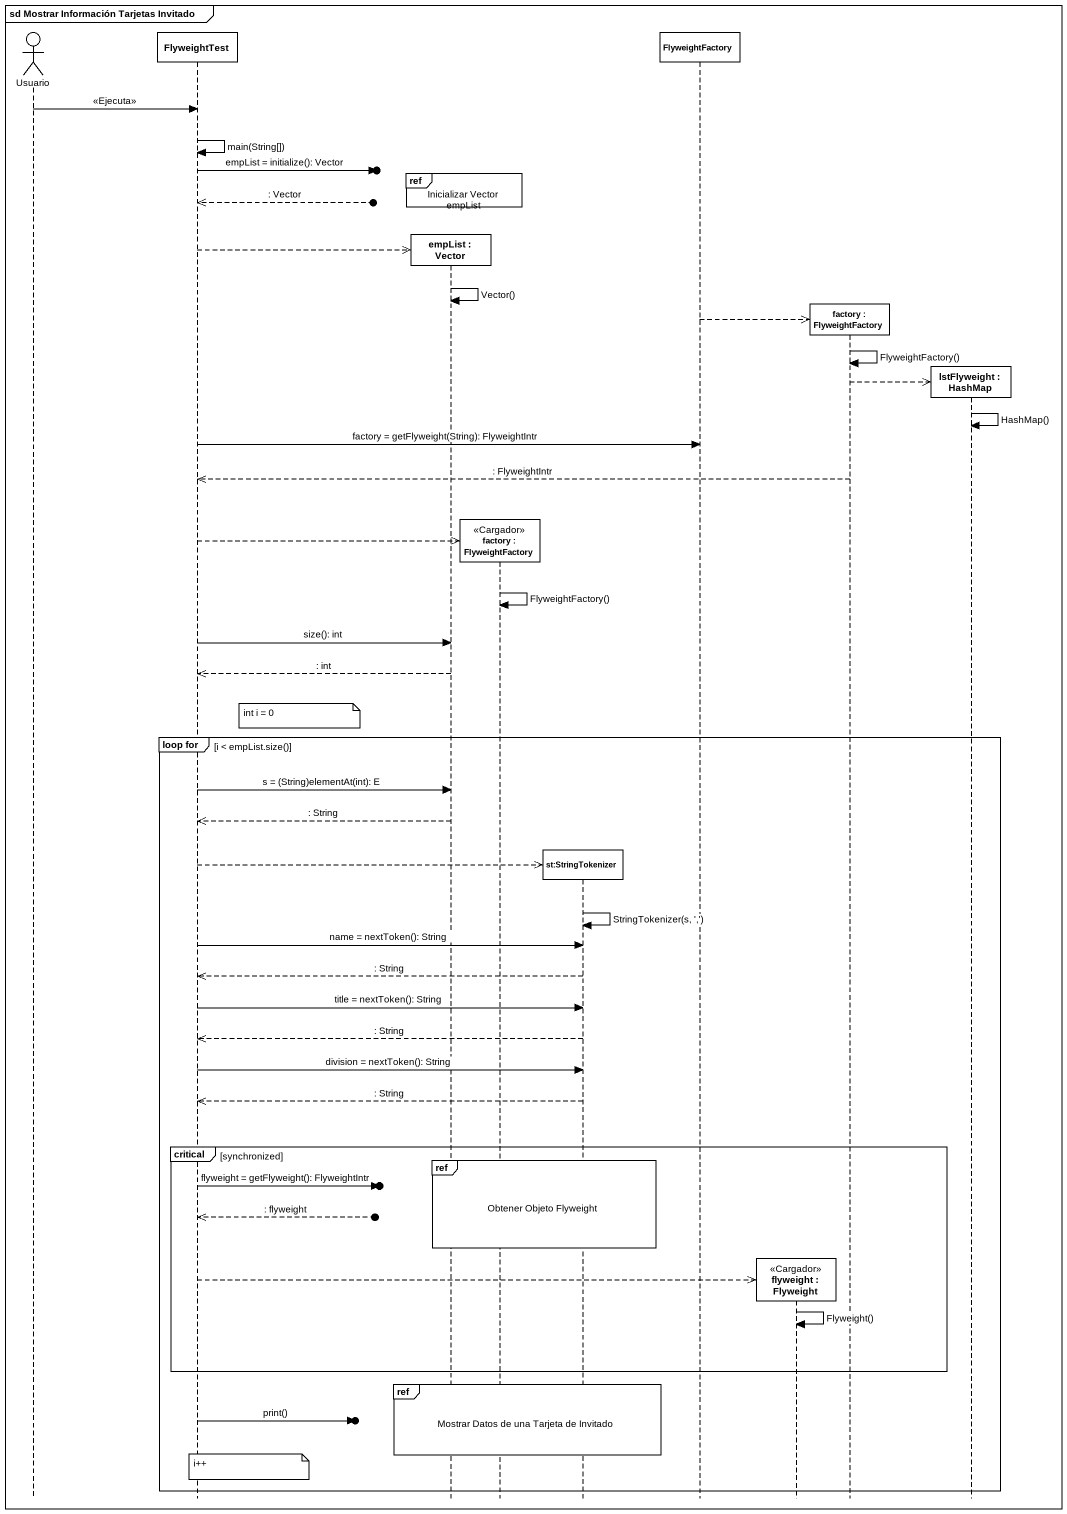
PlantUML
@startuml
mainframe sd Mostrar Información Tarjetas Invitado
hide footbox
actor Usuario
participant FlyweightTest
participant "empList : Vector" as empList
participant "factory : FlyweightFactory" as factory <<Cargador>>
participant "st:StringTokenizer" as st_StringTokenizer
participant FlyweightFactory
participant "flyweight : Flyweight" as flyweight <<Cargador>>
participant "factory : FlyweightFactory" as factory_2
participant "lstFlyweight : HashMap" as lstFlyweight

Usuario -> FlyweightTest : <<Ejecuta>>
FlyweightTest -> FlyweightTest : main(String[])
FlyweightTest ->o] : empList = initialize(): Vector
ref over empList, factory : Inicializar Vector empList
FlyweightTest <<--o] : : Vector
FlyweightTest -->> empList **
empList -> empList : Vector()
FlyweightFactory -->> factory_2 **
factory_2 -> factory_2 : FlyweightFactory()
factory_2 -->> lstFlyweight **
lstFlyweight -> lstFlyweight : HashMap()
FlyweightTest -> FlyweightFactory : factory = getFlyweight(String): FlyweightIntr
factory_2 -->> FlyweightTest : : FlyweightIntr
FlyweightTest -->> factory **
factory -> factory : FlyweightFactory()
FlyweightTest -> empList : size(): int
empList -->> FlyweightTest : : int
note right of FlyweightTest : int i = 0
group loop for [i < empList.size()]
  FlyweightTest -> empList : s = (String)elementAt(int): E
  empList -->> FlyweightTest : : String
  FlyweightTest -->> st_StringTokenizer **
  st_StringTokenizer -> st_StringTokenizer : StringTokenizer(s, ',')
  FlyweightTest -> st_StringTokenizer : name = nextToken(): String
  st_StringTokenizer -->> FlyweightTest : : String
  FlyweightTest -> st_StringTokenizer : title = nextToken(): String
  st_StringTokenizer -->> FlyweightTest : : String
  FlyweightTest -> st_StringTokenizer : division = nextToken(): String
  st_StringTokenizer -->> FlyweightTest : : String
  critical synchronized
    ref over empList, factory, st_StringTokenizer : Obtener Objeto Flyweight
    FlyweightTest ->o] : flyweight = getFlyweight(): FlyweightIntr
    FlyweightTest <<--o] : : flyweight
    FlyweightTest -->> flyweight **
    flyweight -> flyweight : Flyweight()
  end
  ref over empList, factory, st_StringTokenizer : Mostrar Datos de una Tarjeta de Invitado
  FlyweightTest ->o] : print()
  note over FlyweightTest : i++
end
@enduml
